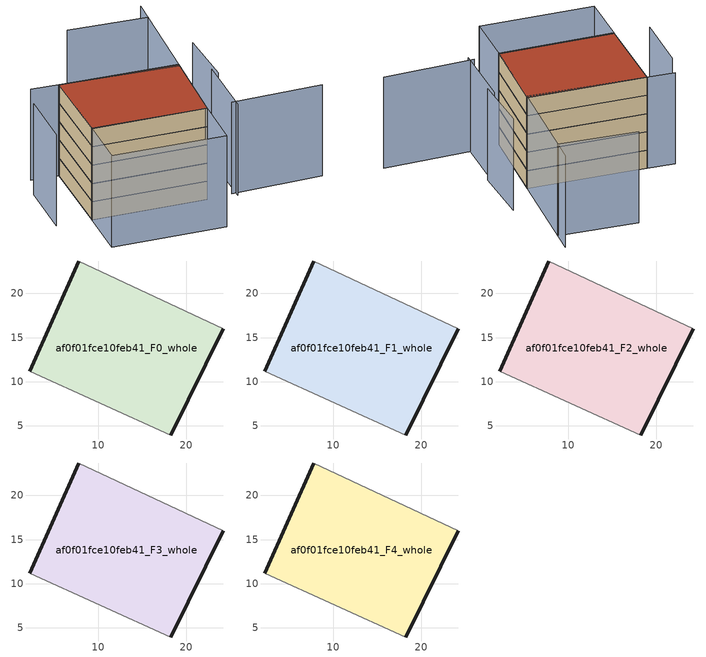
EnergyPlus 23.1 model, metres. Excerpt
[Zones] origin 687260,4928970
af0f01fce10feb41_F0_whole
 floor ground (EU_floor_Construction): 18.22,3.96 24.18,16.01 7.79,23.67 2.26,11.16 z0
 wall outside (EU_wall_Construction): 2.26,11.16 7.79,23.67 / 24.18,16.01 18.22,3.96 z0:3
 wall adiabatic (EU_wall_Construction): 18.22,3.96 2.26,11.16 / 7.79,23.67 24.18,16.01 z0:3
af0f01fce10feb41_F1_whole
 floor to af0f01fce10feb41_F0_whole (EU_floor_Construction): 18.22,3.96 24.17,16.01 7.78,23.67 2.25,11.16 z3
 wall outside (EU_wall_Construction): 2.26,11.16 7.79,23.67 / 24.18,16.01 18.22,3.96 z3:6
 wall adiabatic (EU_wall_Construction): 18.22,3.96 2.26,11.16 / 7.79,23.67 24.18,16.01 z3:6
af0f01fce10feb41_F2_whole
 floor to af0f01fce10feb41_F1_whole (EU_floor_Construction): 18.22,3.96 24.17,16.01 7.78,23.67 2.25,11.16 z6
 wall outside (EU_wall_Construction): 2.26,11.16 7.79,23.67 / 24.18,16.01 18.22,3.96 z6:9
 wall adiabatic (EU_wall_Construction): 18.22,3.96 2.26,11.16 / 7.79,23.67 24.18,16.01 z6:9
af0f01fce10feb41_F3_whole
 floor to af0f01fce10feb41_F2_whole (EU_floor_Construction): 18.22,3.96 24.17,16.01 7.78,23.67 2.25,11.16 z9
 wall outside (EU_wall_Construction): 2.26,11.16 7.79,23.67 / 24.18,16.01 18.22,3.96 z9:12
 wall adiabatic (EU_wall_Construction): 18.22,3.96 2.26,11.16 / 7.79,23.67 24.18,16.01 z9:12
af0f01fce10feb41_F4_whole
 floor to af0f01fce10feb41_F3_whole (EU_floor_Construction): 18.22,3.96 24.17,16.01 7.78,23.67 2.25,11.16 z12
 wall outside (EU_wall_Construction): 2.26,11.16 7.79,23.67 / 24.18,16.01 18.22,3.96 z12:15
 wall adiabatic (EU_wall_Construction): 18.22,3.96 2.26,11.16 / 7.79,23.67 24.18,16.01 z12:15
 roof outside (EU_roof_Construction): 24.18,16.01 18.22,3.96 2.26,11.16 7.79,23.67 z15
shading: 21.91,2.74 34.8,-2.55 / 22.19,1.81 26.49,11.63 / 26.52,10.24 29.91,19.06 / 1.32,22.21 -2.6,13.51 / 32.03,31.93 24,15.66 / 24,15.66 3.98,25.54 / 30.51,28.82 19.62,34.18 / -1.2,3.59 2.29,11.24 / 2.29,11.24 18.22,3.96 / 18.22,3.96 14.73,-3.68 / 14.73,-3.68 -1.2,3.59 z0:15
[Building]
EU S2 Campaign: North Axis=0; Terrain=City; Solar Distribution=FullExterior
[Site:Location]
Bologna: Latitude=44.5; Longitude=11.25; Time Zone=1; Elevation=37
[SizingPeriod:WeatherFileDays]
AnnualSizingPeriod: Begin Month=1; Begin Day of Month=1; End Month=12; End Day of Month=31; Day of Week for Start Day=Monday; Use Weather File Daylight Saving Period=No; Use Weather File Rain and Snow Indicators=No
[MATERIAL]
EU_InternalMass_Material: Roughness=MediumRough; Thickness=0.1; Conductivity=1; Density=1800; Specific Heat=900; Thermal Absorptance=0.9; Solar Absorptance=0.7; Visible Absorptance=0.7
[MATERIAL:NOMASS] Roughness=MediumRough; Thermal Absorptance=0.9; Solar Absorptance=0.7; Visible Absorptance=0.7
Name | Thermal Resistance
EU_wall_NoMass | 0.905828
EU_roof_NoMass | 0.37593
EU_floor_NoMass | 0.67114
[CONSTRUCTION]
EU_wall_Construction: EU_wall_NoMass
EU_roof_Construction: EU_roof_NoMass
EU_floor_Construction: EU_floor_NoMass
EU_InternalMass_Construction: EU_InternalMass_Material
[ZONE] Type=1; Multiplier=1; Ceiling Height=autocalculate; Floor Area=autocalculate; Part of Total Floor Area=Yes
Name | Volume
af0f01fce10feb41_F0_whole | 723.842
af0f01fce10feb41_F1_whole; af0f01fce10feb41_F2_whole; af0f01fce10feb41_F3_whole; af0f01fce10feb41_F4_whole | 723.844
[INTERNALMASS] Construction=EU_InternalMass_Construction; Surface Area=241.281
Name | Zone or ZoneList
af0f01fce10feb41_F0_whole_EU_InternalMass | af0f01fce10feb41_F0_whole
af0f01fce10feb41_F1_whole_EU_InternalMass | af0f01fce10feb41_F1_whole
af0f01fce10feb41_F2_whole_EU_InternalMass | af0f01fce10feb41_F2_whole
af0f01fce10feb41_F3_whole_EU_InternalMass | af0f01fce10feb41_F3_whole
af0f01fce10feb41_F4_whole_EU_InternalMass | af0f01fce10feb41_F4_whole
[OTHEREQUIPMENT] Fuel Type=Electricity; Design Level Calculation Method=Watts/Area; Power per Zone Floor Area=1; Fraction Latent=0; Fraction Radiant=0; Fraction Lost=0; Carbon Dioxide Generation Rate=0; EndUse Subcategory=EU_Step8_InternalGains
Name | Zone or ZoneList or Space or SpaceList | Schedule
EU_Step8_InternalGain_af0f01fce10feb41_F0_whole_f000 | af0f01fce10feb41_F0_whole | EU_Step8_GainSchedule_af0f01fce10feb41_F0_whole_f000
EU_Step8_InternalGain_af0f01fce10feb41_F1_whole_f000 | af0f01fce10feb41_F1_whole | EU_Step8_GainSchedule_af0f01fce10feb41_F1_whole_f000
EU_Step8_InternalGain_af0f01fce10feb41_F2_whole_f000 | af0f01fce10feb41_F2_whole | EU_Step8_GainSchedule_af0f01fce10feb41_F2_whole_f000
EU_Step8_InternalGain_af0f01fce10feb41_F3_whole_f000 | af0f01fce10feb41_F3_whole | EU_Step8_GainSchedule_af0f01fce10feb41_F3_whole_f000
EU_Step8_InternalGain_af0f01fce10feb41_F4_whole_f000 | af0f01fce10feb41_F4_whole | EU_Step8_GainSchedule_af0f01fce10feb41_F4_whole_f000
[ZONEVENTILATION:DESIGNFLOWRATE] Schedule=EU_AlwaysOn; Design Flow Rate Calculation Method=AirChanges/Hour; Air Changes per Hour=0.73129; Ventilation Type=Natural; Fan Pressure Rise=0; Fan Total Efficiency=1; Constant Term Coefficient=1; Temperature Term Coefficient=0; Velocity Term Coefficient=0; Velocity Squared Term Coefficient=0; Minimum Indoor Temperature=-100; Maximum Indoor Temperature=100; Delta Temperature=-100; Minimum Outdoor Temperature=-100; Maximum Outdoor Temperature=100; Maximum Wind Speed=40
Name | Zone or ZoneList or Space or SpaceList
EU_ConstantAir_af0f01fce10feb41_F0_whole | af0f01fce10feb41_F0_whole
EU_ConstantAir_af0f01fce10feb41_F1_whole | af0f01fce10feb41_F1_whole
EU_ConstantAir_af0f01fce10feb41_F2_whole | af0f01fce10feb41_F2_whole
EU_ConstantAir_af0f01fce10feb41_F3_whole | af0f01fce10feb41_F3_whole
EU_ConstantAir_af0f01fce10feb41_F4_whole | af0f01fce10feb41_F4_whole
[HVACTEMPLATE:THERMOSTAT] Constant Heating Setpoint=20; Constant Cooling Setpoint=50
EU_HeatOnly_af0f01fce10feb41_F0_whole; EU_HeatOnly_af0f01fce10feb41_F1_whole; EU_HeatOnly_af0f01fce10feb41_F2_whole; EU_HeatOnly_af0f01fce10feb41_F3_whole; EU_HeatOnly_af0f01fce10feb41_F4_whole
[HVACTEMPLATE:ZONE:IDEALLOADSAIRSYSTEM] System Availability Schedule=EU_AlwaysOn; Maximum Heating Supply Air Temperature=50; Minimum Cooling Supply Air Temperature=13; Maximum Heating Supply Air Humidity Ratio=0.0156; Minimum Cooling Supply Air Humidity Ratio=0.0077; Heating Limit=NoLimit; Cooling Limit=NoLimit; Heating Availability Schedule=EU_AlwaysOn; Cooling Availability Schedule=EU_CoolingOff; Dehumidification Control Type=ConstantSensibleHeatRatio; Cooling Sensible Heat Ratio=0.7; Dehumidification Setpoint=60; Humidification Control Type=None; Humidification Setpoint=30; Outdoor Air Method=None; Outdoor Air Flow Rate per Person=0.00944; Outdoor Air Flow Rate per Zone Floor Area=0; Outdoor Air Flow Rate per Zone=0; Demand Controlled Ventilation Type=None; Outdoor Air Economizer Type=NoEconomizer; Heat Recovery Type=None; Sensible Heat Recovery Effectiveness=0.7; Latent Heat Recovery Effectiveness=0.65
Name | Template Thermostat
af0f01fce10feb41_F0_whole | EU_HeatOnly_af0f01fce10feb41_F0_whole
af0f01fce10feb41_F1_whole | EU_HeatOnly_af0f01fce10feb41_F1_whole
af0f01fce10feb41_F2_whole | EU_HeatOnly_af0f01fce10feb41_F2_whole
af0f01fce10feb41_F3_whole | EU_HeatOnly_af0f01fce10feb41_F3_whole
af0f01fce10feb41_F4_whole | EU_HeatOnly_af0f01fce10feb41_F4_whole
[SIZING:ZONE] Zone Cooling Design Supply Air Temperature Input Method=SupplyAirTemperature; Zone Cooling Design Supply Air Temperature=13; Zone Heating Design Supply Air Temperature Input Method=SupplyAirTemperature; Zone Heating Design Supply Air Temperature=50; Zone Cooling Design Supply Air Humidity Ratio=0.008; Zone Heating Design Supply Air Humidity Ratio=0.008; Cooling Design Air Flow Method=DesignDay; Cooling Design Air Flow Rate=0; Cooling Minimum Air Flow per Zone Floor Area=0.000762; Cooling Minimum Air Flow=0; Cooling Minimum Air Flow Fraction=0.2; Heating Design Air Flow Method=DesignDay; Heating Design Air Flow Rate=0; Heating Maximum Air Flow per Zone Floor Area=0.002032; Heating Maximum Air Flow=0.141576; Heating Maximum Air Flow Fraction=0.3; Account for Dedicated Outdoor Air System=No; Dedicated Outdoor Air System Control Strategy=NeutralSupplyAir; Dedicated Outdoor Air Low Setpoint Temperature for Design=autosize; Dedicated Outdoor Air High Setpoint Temperature for Design=autosize; Zone Load Sizing Method=Sensible Load Only No Latent Load; Zone Latent Cooling Design Supply Air Humidity Ratio Input Method=HumidityRatioDifference; Zone Cooling Design Supply Air Humidity Ratio Difference=0.005; Zone Latent Heating Design Supply Air Humidity Ratio Input Method=HumidityRatioDifference; Zone Humidification Design Supply Air Humidity Ratio Difference=0.005
af0f01fce10feb41_F0_whole; af0f01fce10feb41_F1_whole; af0f01fce10feb41_F2_whole; af0f01fce10feb41_F3_whole; af0f01fce10feb41_F4_whole
[SCHEDULE:CONSTANT]
Name | Hourly Value
EU_AlwaysOn | 1
EU_CoolingOff | 0
[SCHEDULE:FILE] Column Number=1; Rows to Skip at Top=0; Number of Hours of Data=8760; Column Separator=Comma; Interpolate to Timestep=No; Minutes per Item=60; Adjust Schedule for Daylight Savings=Yes
Name | File
EU_Step8_GainSchedule_af0f01fce10feb41_F0_whole_f000 | ../../schedules/af0f01fce10feb41/af0f01fce10feb41_F0_whole_f000_gain.csv
EU_Step8_GainSchedule_af0f01fce10feb41_F1_whole_f000 | ../../schedules/af0f01fce10feb41/af0f01fce10feb41_F1_whole_f000_gain.csv
EU_Step8_GainSchedule_af0f01fce10feb41_F2_whole_f000 | ../../schedules/af0f01fce10feb41/af0f01fce10feb41_F2_whole_f000_gain.csv
EU_Step8_GainSchedule_af0f01fce10feb41_F3_whole_f000 | ../../schedules/af0f01fce10feb41/af0f01fce10feb41_F3_whole_f000_gain.csv
EU_Step8_GainSchedule_af0f01fce10feb41_F4_whole_f000 | ../../schedules/af0f01fce10feb41/af0f01fce10feb41_F4_whole_f000_gain.csv
